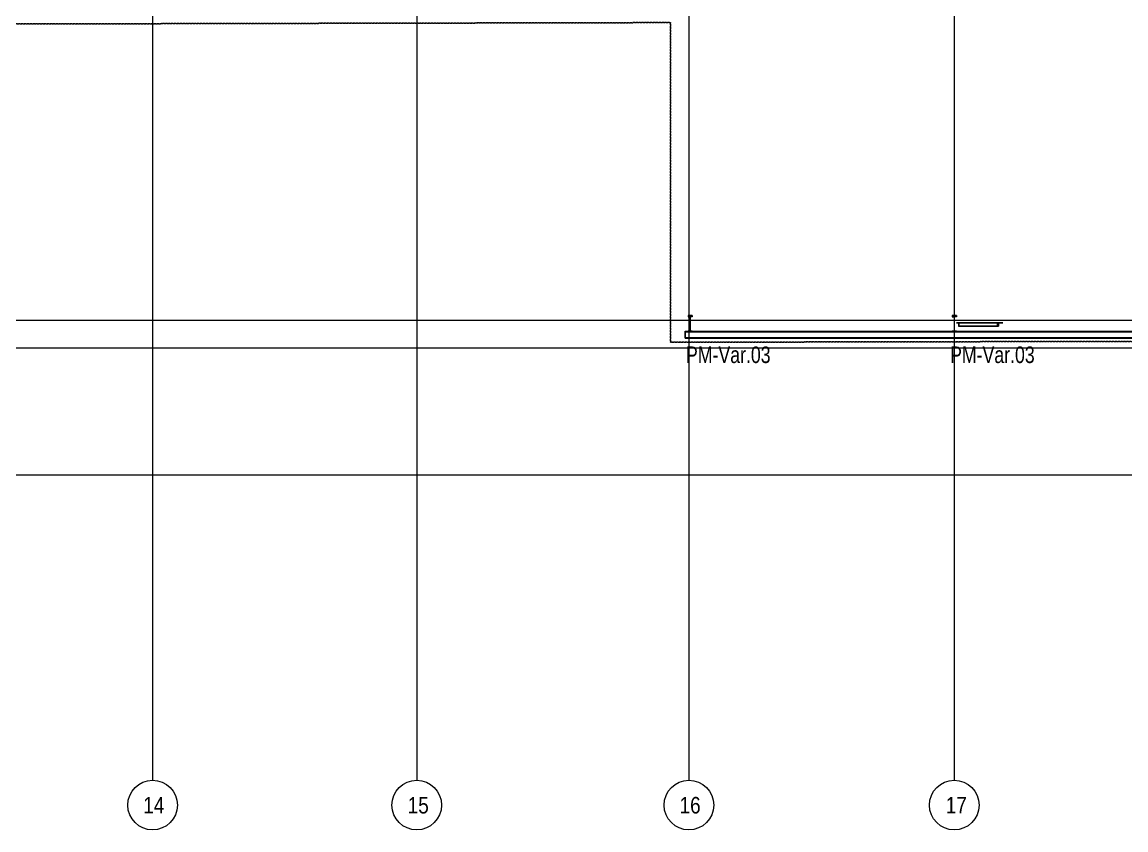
# Model space of a CAD drawing. Header units: centimetres. Extents: x -14155 to 6577, y -1225 to 8033.
# Drawn here: x -6939 to -3603, y -1225 to 1216 of the extents above; entities that cross this region are included whole.
import ezdxf

# ---------------------------------------------------------------- set-up
doc = ezdxf.new("R2010")
doc.units = ezdxf.units.CM
doc.linetypes.add('_Overhead', pattern=[0.47625, 0.3175, -0.15875])
doc.linetypes.add('Grid Line', pattern=[2.2225, 1.27, -0.3175, 0.3175, -0.3175])
for name, color, linetype, lineweight in [('A-FLOR', 7, 'Continuous', 9), ('S-BEAM', 7, 'Continuous', 9), ('S-COLS', 7, 'Continuous', 9), ('S-COLS-IDEN', 7, 'Continuous', 9), ('S-GRID', 7, 'Continuous', 9), ('S-GRID-IDEN', 7, 'Continuous', 9)]:
    doc.layers.add(name, color=color, linetype=linetype, lineweight=lineweight)
doc.styles.add('Century Gothic_1', font='GOTHIC.TTF', dxfattribs={"width": 0.8, "height": 50})
doc.styles.add('Saira Condensed', font='SairaCondensed-Regular.ttf', dxfattribs={"height": 50})

# ---------------------------------------------------------------- blocks, each defined once
blk = doc.blocks.new('RVR_Tensor angular doble L - d_25 mm-1744885-N01 - Planta')
at = {"layer": 'S-BEAM', "color": 253, "true_color": 0xaaaaaa}
for p, q in [((-11.2, 5), (-11.2, 4.5)), ((-4.2, 5), (-11.2, 5)), ((99.3, 5), (-11.2, 5)), ((-11.2, 4.5), (-4.6, 4.5)), ((99.3, 4.5), (-11.2, 4.5)), ((-4.6, 4.5), (-4.6, -5)), ((112.9, 4.5), (-4.6, 4.5)), ((-4.2, -5), (-4.2, 5)), ((-4.2, 5), (113.6, 5)), ((3.5, 5), (-3.5, 5)), ((-3.5, 5), (-3.5, -5)), ((115, 5), (-3.5, 5)), ((-3.2, 4.5), (3.5, 4.5)), ((-3.2, -5), (-3.2, 4.5)), ((-3.2, 4.5), (113.6, 4.5)), ((3.5, 4.5), (3.5, 5)), ((3.5, 5), (129.3, 5)), ((3.5, 4.5), (113.6, 4.5)), ((99.3, 4.5), (99.3, 5)), ((99.3, 5), (113.6, 5)), ((112.9, 4.5), (99.3, 4.5)), ((112.9, -5), (112.9, 4.5)), ((113.6, 5), (113.6, -5)), ((113.6, 4.5), (129.3, 4.5)), ((113.6, 4.5), (115.8, 4.5)), ((115, -5), (115, 5)), ((115, 5), (129.3, 5)), ((115.8, 4.5), (115.8, -5)), ((129.3, 4.5), (115.8, 4.5)), ((129.3, 5), (129.3, 4.5)), ((-4.6, -5), (-4.2, -5)), ((112.9, -5), (-4.6, -5)), ((113.6, -5), (-4.2, -5)), ((-3.5, -5), (-3.2, -5)), ((-3.5, -5), (113.6, -5)), ((-3.2, -5), (113.6, -5)), ((113.6, -5), (112.9, -5)), ((113.6, -5), (115.8, -5)), ((113.6, -5), (115, -5)), ((115.8, -5), (115, -5))]:
    blk.add_line(p, q, dxfattribs=at)
blk = doc.blocks.new('Costanera Perfil Z - Parametrizado - h_22cm-1725974-N01 - Planta')
at = {"layer": 'S-BEAM', "color": 253, "true_color": 0xaaaaaa}
for p, q in [((-10.7, 1416), (8.8, 1416)), ((-10.4, 1416), (-10.7, 1416)), ((-10.7, -1416), (-10.7, 1416)), ((-10.7, 1416), (-10.7, -1416)), ((8.8, 1416), (-10.4, 1416)), ((-10.4, 1416), (-8.8, 1416)), ((-8.8, 1416), (-10.4, 1416)), ((-10.4, 1416), (-10.4, -1416)), ((-10.4, 1416), (-10.4, -1416)), ((-8.8, 1416), (-8.8, -1416)), ((-8.8, 1416), (-8.8, -1416)), ((8.8, 1416), (10.4, 1416)), ((10.4, 1416), (8.8, 1416)), ((8.8, 1416), (10.7, 1416)), ((10.4, 1416), (8.8, 1416)), ((8.8, 1416), (8.8, -1416)), ((8.8, 1416), (8.8, -1416)), ((10.7, 1416), (10.4, 1416)), ((10.4, 1416), (10.4, 1401.5)), ((10.4, 1416), (10.4, 1401.5)), ((10.7, 1416), (10.7, 1401.5)), ((10.7, 1416), (10.7, 1401.5)), ((10.4, 1400.8), (10.4, 603.2)), ((10.4, 1400.8), (10.4, 603.2)), ((10.7, 1400.8), (10.7, 603.2)), ((10.7, 1400.8), (10.7, 603.2)), ((10.4, 602.5), (10.4, -172)), ((10.4, 602.5), (10.4, -172)), ((10.7, 602.5), (10.7, -172)), ((10.7, 602.5), (10.7, -172)), ((10.4, -172.7), (10.4, -970.7)), ((10.4, -172.7), (10.4, -970.7)), ((10.7, -172.7), (10.7, -970.7)), ((10.7, -172.7), (10.7, -970.7)), ((10.4, -971.4), (10.4, -1416)), ((10.4, -971.4), (10.4, -1416)), ((10.7, -971.4), (10.7, -1416)), ((10.7, -971.4), (10.7, -1416)), ((-10.7, -1416), (-10.4, -1416)), ((8.8, -1416), (-10.7, -1416)), ((-10.4, -1416), (-8.8, -1416)), ((-8.8, -1416), (-10.4, -1416)), ((-10.4, -1416), (8.8, -1416)), ((8.8, -1416), (10.4, -1416)), ((10.7, -1416), (8.8, -1416)), ((8.8, -1416), (10.4, -1416)), ((10.4, -1416), (8.8, -1416)), ((10.4, -1416), (10.7, -1416))]:
    blk.add_line(p, q, dxfattribs=at)
blk = doc.blocks.new('Grid - 3mm-1819951-N01 - Planta')
at = {"layer": 'S-GRID-IDEN', "color": 253, "true_color": 0xaaaaaa}
blk.add_circle((0, 0), 0.3, dxfattribs=at)

msp = doc.modelspace()

# ---------------------------------------------------------------- linework, layer by layer
at = {"layer": 'A-FLOR', "color": 8, "linetype": '_Overhead', "true_color": 0x808080}
for p, q in [((-4979.705, 1214.357), (-8938.815, 1205.966)), ((-8938.815, 1205.966), (-4979.705, 1214.357)), ((-4979.705, 248.357), (-4979.705, 1214.357)), ((-4979.705, 1214.357), (-4979.705, 248.357)), ((-115.261, 257.578), (-4979.705, 248.357)), ((-4979.705, 248.357), (-115.261, 257.578))]:
    msp.add_line(p, q, dxfattribs=at)
at = {"layer": 'S-COLS'}
for p, q in [((-4913.696, 329.468), (-4926.196, 329.468)), ((-4926.196, 329.468), (-4926.196, 328.886)), ((-4926.196, 328.886), (-4920.301, 328.886)), ((-4926.196, 328.886), (-4926.196, 324.913)), ((-4926.196, 324.913), (-4920.301, 324.913)), ((-4920.301, 328.886), (-4920.301, 281.818)), ((-4919.591, 281.818), (-4919.591, 328.886)), ((-4919.591, 328.886), (-4913.696, 328.886)), ((-4913.696, 324.913), (-4919.591, 324.913)), ((-4913.696, 328.886), (-4913.696, 329.468)), ((-4913.696, 328.886), (-4913.696, 324.913)), ((-4115.437, 329.468), (-4127.937, 329.468)), ((-4127.937, 329.468), (-4127.937, 328.886)), ((-4127.937, 328.886), (-4122.042, 328.886)), ((-4127.937, 328.886), (-4127.937, 324.913)), ((-4127.937, 324.913), (-4122.042, 324.913)), ((-4122.042, 328.886), (-4122.042, 281.818)), ((-4121.332, 281.818), (-4121.332, 328.886)), ((-4121.332, 328.886), (-4115.437, 328.886)), ((-4115.437, 324.913), (-4121.332, 324.913)), ((-4115.437, 328.886), (-4115.437, 329.468)), ((-4115.437, 328.886), (-4115.437, 324.913)), ((-4920.301, 281.818), (-4926.196, 281.818)), ((-4926.196, 281.818), (-4926.196, 281.235)), ((-4926.196, 281.235), (-4913.696, 281.235)), ((-4913.696, 281.818), (-4919.591, 281.818)), ((-4913.696, 281.235), (-4913.696, 281.818)), ((-4122.042, 281.818), (-4127.937, 281.818)), ((-4127.937, 281.818), (-4127.937, 281.235)), ((-4127.937, 281.235), (-4115.437, 281.235)), ((-4115.437, 281.818), (-4121.332, 281.818)), ((-4115.437, 281.235), (-4115.437, 281.818))]:
    msp.add_line(p, q, dxfattribs=at)
at = {"layer": 'S-GRID', "color": 253, "linetype": 'Grid Line', "true_color": 0xaaaaaa}
for p, q in [((-6544.967, 7882.574), (-6544.967, -1075.311)), ((-5746.523, 7882.574), (-5746.523, -1075.311)), ((-4923.899, 7882.574), (-4923.899, -1075.311)), ((-4121.957, 7882.574), (-4121.957, -1075.311)), ((-14005.363, 315.335), (2922.583, 315.335)), ((-14005.363, 231.108), (2922.583, 231.108)), ((-14005.363, -152.695), (2922.583, -152.695))]:
    msp.add_line(p, q, dxfattribs=at)

# ---------------------------------------------------------------- block references
at = {"layer": 'S-BEAM', "color": 253, "true_color": 0xaaaaaa}
msp.add_blockref('RVR_Tensor angular doble L - d_25 mm-1744885-N01 - Planta', (-4104.187, 302.089), dxfattribs=at)
at = {"layer": 'S-BEAM', "color": 253, "true_color": 0xaaaaaa, "rotation": 90.00000000000001}
msp.add_blockref('Costanera Perfil Z - Parametrizado - h_22cm-1725974-N01 - Planta', (-3518.83, 271.544), dxfattribs=at)
at = {"layer": 'S-GRID-IDEN', "color": 253, "true_color": 0xaaaaaa, "xscale": 249.9999999999999, "yscale": 249.9999999999999, "zscale": 249.9999999999999, "rotation": 180}
for p in [(-6544.967, -1150.311), (-5746.523, -1150.311), (-4923.899, -1150.311), (-4121.957, -1150.311)]:
    msp.add_blockref('Grid - 3mm-1819951-N01 - Planta', p, dxfattribs=at)

# ---------------------------------------------------------------- texts
at = {"layer": 'S-COLS-IDEN', "char_height": 50, "width": 336.70875, "attachment_point": 1, "style": 'Century Gothic_1'}
for insert in [(-4932.684, 235.55), (-4134.425, 235.55)]:
    msp.add_mtext('PM-Var.03', dxfattribs=dict(at, insert=insert))
at = {"layer": 'S-GRID-IDEN', "color": 253, "true_color": 0xaaaaaa, "char_height": 50, "attachment_point": 1, "style": 'Saira Condensed'}
for s, insert, width in [('14', (-6573.157, -1125.681), 66.13922), ('15', (-5773.839, -1125.681), 64.135), ('16', (-4952.09, -1125.681), 66.13922), ('17', (-4147.647, -1125.681), 60.12656)]:
    msp.add_mtext(s, dxfattribs=dict(at, insert=insert, width=width))

doc.saveas('drawing.dxf')
